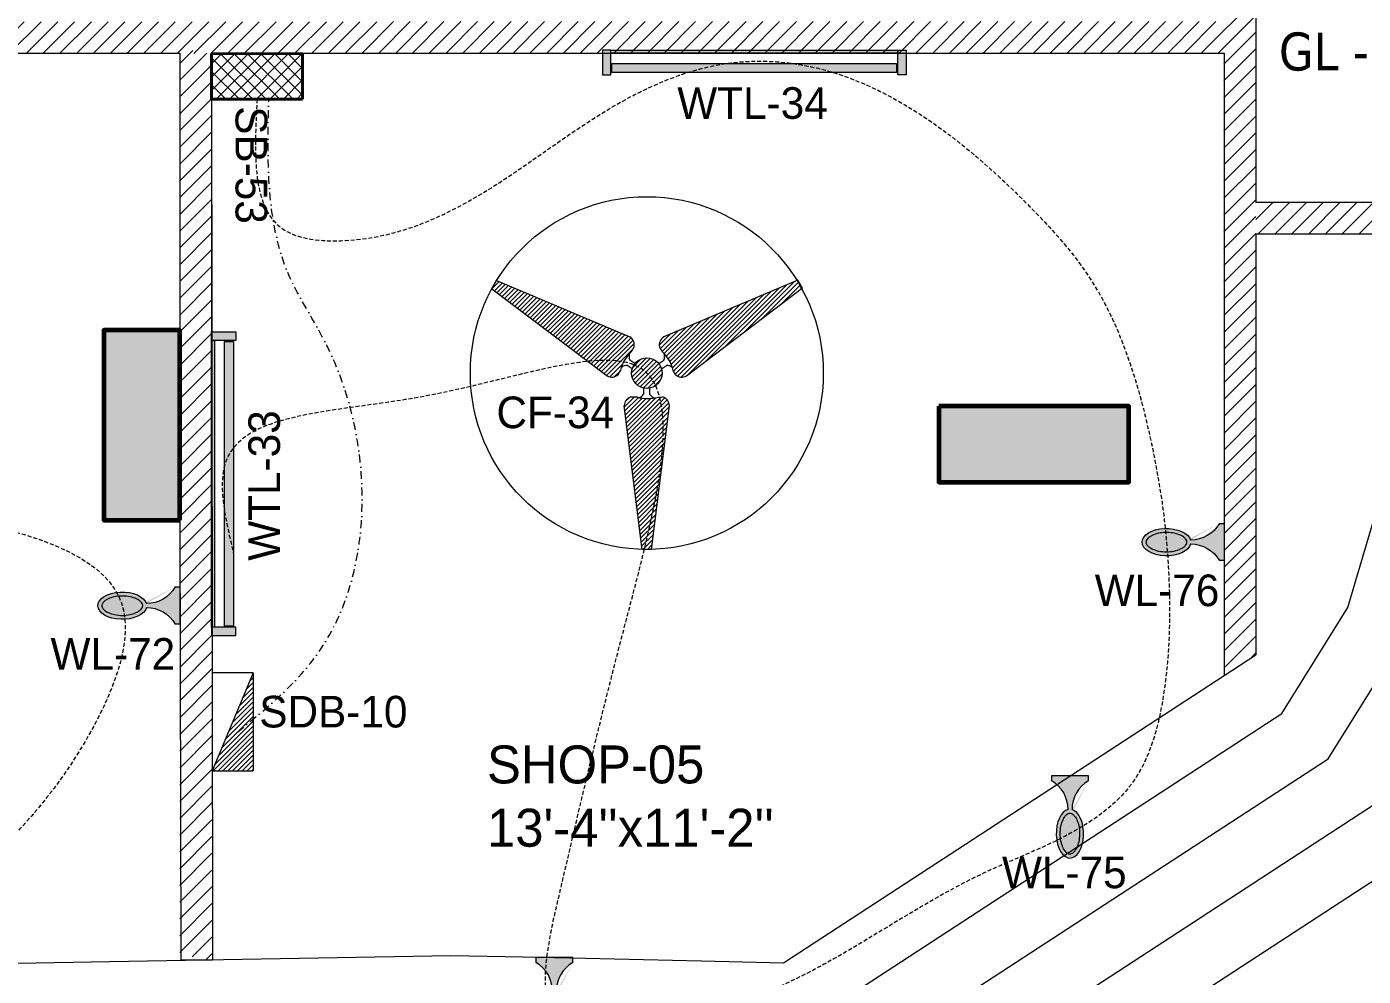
# Model space of a CAD drawing. Header units: inches. Extents: x 109699 to 44449955, y -10987 to 15824140.
# Drawn here: x 193114.4 to 193325.6, y -3999.9 to -3849.8 of the extents above; entities that cross this region are included whole.
import ezdxf

# ---------------------------------------------------------------- set-up
doc = ezdxf.new("R2010")
doc.units = ezdxf.units.IN
doc.header["$LTSCALE"] = 5
doc.header["$MEASUREMENT"] = 0
doc.linetypes.add('DASHDOT', pattern=[1, 0.5, -0.25, 0, -0.25])
doc.linetypes.add('DASHED2', pattern=[0.375, 0.25, -0.125])
doc.layers.get('0').update_dxf_attribs({"color": 123})
for name, color, linetype, lineweight in [('@NORMAL', 7, 'Continuous', 5), ('cloumn', 253, 'Continuous', 60), ('collum', 8, 'Continuous', 70), ('E-CF-Ceiling-Fan', 30, 'Continuous', 13), ('E-Con-Point', 5, 'DASHED2', 13), ('E-SB-Switch-Board', 106, 'Continuous', 18), ('E-Sub-Distrubtion board', 3, 'Continuous', 13), ('E-WL-Wall-Light', 232, 'Continuous', 15), ('E-WTL-Wall-Tube-Light', 6, 'Continuous', 15), ('GL', 7, 'Continuous', 5), ('ha', 252, 'Continuous', 5), ('HATCH2', 253, 'Continuous', 15), ('SB', 1, 'DASHDOT', 20), ('STAIR', 8, 'Continuous', 13), ('WALL-1', 8, 'Continuous', 9)]:
    doc.layers.add(name, color=color, linetype=linetype, lineweight=lineweight)
doc.layers.add('T', color=8, linetype='Continuous')
doc.styles.add('MtXpl_Tahoma', font='tahoma.ttf')
doc.styles.get("Standard").update_dxf_attribs({"font": 'times.ttf'})
doc.styles.add('Swiss_L', font='swisscl.ttf')

# ---------------------------------------------------------------- blocks, each defined once
blk = doc.blocks.new('coloumn-01')
at = {"layer": 'ha'}
h = blk.add_hatch(dxfattribs=at)
h.set_pattern_fill('AR-CONC', color=256, scale=0.5)
h.set_pattern_definition([(49.99999999999999, (0, 0), (3.586300913003767, -0.3137606749129755), [0.375, -4.125]), (355, (0, 0), (-0.693756668065, 3.760960668500059), [0.3, -3.3]), (100.45144446, (0.298858405, -0.02614672), (2.89254423363556, 3.447199954843147), [0.3187009599999999, -3.505710559999999]), (46.18420000000001, (0, 1), (5.336206653357862, -0.8275964039653827), [0.5625, -6.1875]), (96.63563549, (0.444683725, 0.931033465), (4.673309728371142, 4.870593003872752), [0.47805171, -5.258568799999999]), (351.1841639899999, (0, 1), (4.673309725273866, 4.870593001349951), [0.45, -4.950000005]), (21, (0.5, 0.75), (2.984535260592308, -2.013094453326694), [0.375, -4.125]), (326.0000000000001, (0.5, 0.75), (1.216576659607909, 3.625750225234265), [0.3, -3.3]), (71.45144474, (0.74871127, 0.58224213), (4.201111883649856, 1.612655764031769), [0.31870095, -3.50571056]), (37.50000000000001, (0, 0), (0.06079927658645334, 1.664469269156557), [0, -3.26, 0, -3.35, 0, -3.3125]), (7.499999999999999, (0, 0), (1.315347687210743, 1.972058559411801), [0, -1.91, 0, -3.185, 0, -1.2625]), (327.5, (-1.115, 0), (2.669112180862045, -0.1127743586718988), [0, -1.25, 0, -3.9, 0, -5.175]), (317.5, (-1.615, 0), (2.915930846711931, 0.5005249116615886), [0, -1.625, 0, -2.59, 0, -3.675])])
h.paths.add_polyline_path([(32128.44739975178, -2546319.049243456), (32092.44739975178, -2546319.049243456), (32092.44739975178, -2546331.049243456), (32128.44739975178, -2546331.049243456)])
h.paths.add_polyline_path([(32128.44739975189, -2546617.132962178), (32098.44739975189, -2546617.132962178), (32098.44739975189, -2546629.132962178), (32128.44739975189, -2546629.132962178)])
h.paths.add_polyline_path([(31978.51966727065, -2546605.132962178), (31966.51966727065, -2546605.132962178), (31966.51966727065, -2546635.132962178), (31978.51966727065, -2546635.132962178)])
h.paths.add_polyline_path([(31821.20333333506, -2546605.132962178), (31809.20333333506, -2546605.132962178), (31809.20333333506, -2546635.132962178), (31821.20333333506, -2546635.132962178)])
h.paths.add_polyline_path([(31689.20328743063, -2546611.133238418), (31677.20328743063, -2546611.133238418), (31677.20328743063, -2546635.133238418), (31689.20328743063, -2546635.133238418)])
h.paths.add_polyline_path([(31417.20347832461, -2546611.132962178), (31405.20347832461, -2546611.132962178), (31405.20347832461, -2546635.132962178), (31417.20347832461, -2546635.132962178)])
h.paths.add_polyline_path([(31435.20347912709, -2546415.348983645), (31405.20347912709, -2546415.348983645), (31405.20347912709, -2546427.348983645), (31435.20347912709, -2546427.348983645)])
h.paths.add_polyline_path([(31633.74647668525, -2546415.348983645), (31603.74647668525, -2546415.348983645), (31603.74647668525, -2546427.348983645), (31633.74647668525, -2546427.348983645)])
h.paths.add_polyline_path([(31821.20245073218, -2546319.049243455), (31809.20245073218, -2546319.049243455), (31809.20245073218, -2546349.049243455), (31821.20245073218, -2546349.049243455)])
h.paths.add_polyline_path([(31996.51966727068, -2546319.049243455), (31966.51966727068, -2546319.049243455), (31966.51966727068, -2546331.049243455), (31996.51966727068, -2546331.049243455)])
h.paths.add_polyline_path([(31581.74648750067, -2546291.049243452), (31541.74648750067, -2546291.049243452), (31541.74648750067, -2546301.049243452), (31581.74648750067, -2546301.049243452)])
h.paths.add_polyline_path([(31485.74647668505, -2546261.049243452), (31475.74647668505, -2546261.049243452), (31475.74647668505, -2546301.049243452), (31485.74647668505, -2546301.049243452)])
h.paths.add_polyline_path([(31581.74648750064, -2546206.049278549), (31521.74648750064, -2546206.049278549), (31521.74648750064, -2546216.049243455), (31581.74648750064, -2546216.049243455)])
h.paths.add_polyline_path([(31435.20347595899, -2546206.049243455), (31405.20347595899, -2546206.049243455), (31405.20347595899, -2546218.049243455), (31435.20347595899, -2546218.049243455)])
h.paths.add_polyline_path([(31435.20347912709, -2546094.049243455), (31405.20347912709, -2546094.049243455), (31405.20347912709, -2546106.049243455), (31435.20347912709, -2546106.049243455)])
h.paths.add_polyline_path([(31583.74647668522, -2546094.049243455), (31547.74647668522, -2546094.049243455), (31547.74647668522, -2546106.049243455), (31583.74647668522, -2546106.049243455)])
h.paths.add_polyline_path([(31775.41359277777, -2546094.049243455), (31763.41359277777, -2546094.049243455), (31763.41359277777, -2546124.049243455), (31775.41359277777, -2546124.049243455)])
h.paths.add_polyline_path([(32059.80123907101, -2546094.049243455), (32047.80123907101, -2546094.049243455), (32047.80123907101, -2546124.049243455), (32059.80123907101, -2546124.049243455)])
h.paths.add_polyline_path([(32058.06771510976, -2545913.633020405), (32028.06771510976, -2545913.633020405), (32028.06771510976, -2545925.633020405), (32058.06771510976, -2545925.633020405)])
h.paths.add_polyline_path([(32048.06771510973, -2545722.712815279), (32036.06771510973, -2545722.712815279), (32036.06771510973, -2545746.712815279), (32048.06771510973, -2545746.712815279)])
h.paths.add_polyline_path([(31799.41359277774, -2545913.633020405), (31763.41359277774, -2545913.633020405), (31763.41359277774, -2545925.633020405), (31799.41359277774, -2545925.633020405)])
h.paths.add_polyline_path([(31591.53986684192, -2545945.049243456), (31561.31223659915, -2545945.049243456), (31561.31223659915, -2545957.049243456), (31591.53986684192, -2545957.049243456)])
h.paths.add_polyline_path([(31435.20347912709, -2545945.049243456), (31405.20347912709, -2545945.049243456), (31405.20347912709, -2545957.049243456), (31435.20347912709, -2545957.049243456)])
h.paths.add_polyline_path([(31429.2035252499, -2545715.383477275), (31405.2035252499, -2545715.383477275), (31405.2035252499, -2545727.383477275), (31429.2035252499, -2545727.383477275)])
h.paths.add_polyline_path([(31605.53986684192, -2545715.383237123), (31581.53986684192, -2545715.383237123), (31581.53986684192, -2545727.383237123), (31605.53986684192, -2545727.383237123)])
h.paths.add_polyline_path([(31775.41359277774, -2545711.610186095), (31763.41359277774, -2545711.610186095), (31763.41359277774, -2545735.610186095), (31775.41359277774, -2545735.610186095)])
at = {"layer": 'cloumn'}
for points, elevation in [([(31978.51966727065, -2546635.132962178), (31978.51966727065, -2546605.132962178), (31966.51966727065, -2546605.132962178), (31966.51966727065, -2546635.132962178)], -16.88928691962001), ([(32098.44739975189, -2546617.132962178), (32098.44739975189, -2546629.132962178), (32128.44739975189, -2546629.132962178), (32128.44739975189, -2546617.132962178)], -17.08928691961916)]:
    blk.add_lwpolyline(points, close=True, dxfattribs=dict(at, elevation=elevation))
blk = doc.blocks.new('1')
at = {"layer": 'E-CF-Ceiling-Fan', "linetype": 'ByBlock', "ltscale": 0.5}
h = blk.add_hatch(dxfattribs=at)
h.set_pattern_fill('ANSI31', color=256, scale=10)
h.set_pattern_definition([(45, (0, 0), (-0.8838834764831843, 0.8838834764831844), [])])
edge = h.paths.add_edge_path()
edge.add_line((209066.544903523, -13067.11685315647), (209064.6438415694, -13070.41407147769))
edge.add_line((209064.6438415694, -13070.41407147769), (209110.249472843, -13104.88204089217))
edge.add_ellipse((209112.0161950886, -13101.65334947437), major_axis=(2.602475337466696, 2.602475337466696), ratio=0.9999999999999906, start_angle=196.3127629962977, end_angle=268.2872464290007)
edge.add_line((209114.5397230216, -13104.33244681023), (209115.4849750511, -13102.69748638713))
edge.add_ellipse((209130.2442591997, -13106.24386666673), major_axis=(10.7334356491749, 10.7334356491749), ratio=0.9999999999981393, start_angle=88.44228272541869, end_angle=121.48902709430789, ccw=False)
edge.add_line((209119.806567247, -13095.22262044099), (209120.8528262952, -13093.41295266685))
edge.add_ellipse((209117.2719126632, -13092.56276837834), major_axis=(2.602475337466932, 2.602475337466932), ratio=0.9999999999995292, start_angle=301.6440633906456, end_angle=373.6185468234727)
edge.add_line((209119.1884486464, -13089.4206917419), (209066.544903523, -13067.11685315647))
edge = h.paths.add_edge_path()
edge.add_ellipse((209131.089283705, -13116.74145270932), major_axis=(2.633110768784475, 2.633110768784475), ratio=0.9999999999997597, start_angle=316.8297377331859, end_angle=387.8389618723904)
edge.add_line((209132.1880164829, -13113.18345735742), (209130.5488454061, -13113.22495130345))
edge.add_ellipse((209126.3035237661, -13098.2962790596), major_axis=(-10.97469841933177, 10.97469841933177), ratio=0.9999999999999191, start_angle=145.1951729281282, end_angle=150.8743574177565, ccw=False)
edge.add_ellipse((209126.3035237661, -13098.2962790596), major_axis=(-10.97469841933177, 10.97469841933177), ratio=0.9999999999999191, start_angle=122.4336804261327, end_angle=145.1951729281282, ccw=False)
edge.add_ellipse((209126.3035237661, -13098.2962790596), major_axis=(-10.97469841933177, 10.97469841933177), ratio=0.9999999999999191, start_angle=118.5749297277244, end_angle=122.4336804261327, ccw=False)
edge.add_line((209121.9149097344, -13113.18345735741), (209119.5749032555, -13113.18345735741))
edge.add_ellipse((209120.6314155011, -13116.70924926331), major_axis=(2.602635845509655, 2.602635845509654), ratio=0.9999999999987026, start_angle=61.6809744807266, end_angle=133.6503259141647)
edge.add_line((209116.9517537436, -13116.62255417043), (209123.9933819142, -13173.42733947012))
edge.add_line((209123.9933819142, -13173.42733947012), (209127.784032512, -13173.43690240765))
edge.add_line((209127.784032512, -13173.43690240765), (209134.8111659948, -13116.62255417052))
h.paths.add_polyline_path([(209119.8508739552, -13103.74154532349, 1), (209131.9120457831, -13103.74154532349, 1)])
edge = h.paths.add_edge_path()
edge.add_line((209187.3717421067, -13070.20410122277), (209185.4890127634, -13066.97304093389))
edge.add_line((209185.4890127634, -13066.97304093389), (209132.574471092, -13089.4206917419))
edge.add_ellipse((209134.4910070752, -13092.56276837834), major_axis=(-2.602475337469112, 2.602475337469112), ratio=0.9999999999994945, start_angle=-13.61854682341294, end_angle=58.35593660933898)
edge.add_line((209130.9100934432, -13093.41295266685), (209131.9563524914, -13095.22262044099))
edge.add_ellipse((209121.5186605386, -13106.24386666673), major_axis=(10.73343564915542, 10.73343564915542), ratio=0.999999999999095, start_angle=328.5109729056215, end_angle=361.55771727458557, ccw=False)
edge.add_line((209136.2779446873, -13102.69748638713), (209137.2231967167, -13104.33244681019))
edge.add_ellipse((209139.7467246498, -13101.65334947437), major_axis=(-2.602475337469201, 2.602475337469201), ratio=0.9999999999990601, start_angle=91.71275357099776, end_angle=163.2982999863874)
edge.add_line((209141.4914892536, -13104.89395933078), (209187.3717421067, -13070.20410122277))
at = {"layer": 'E-CF-Ceiling-Fan', "ltscale": 10}
for p, q in [((209064.6438415694, -13070.41407147769), (209066.544903523, -13067.11685315647)), ((209064.6438415694, -13070.41407147769), (209110.249472843, -13104.88204089212)), ((209066.544903523, -13067.11685315647), (209119.1884486464, -13089.42069174189)), ((209185.4947354289, -13066.97061323832), (209132.574471092, -13089.42069174189)), ((209187.3717421067, -13070.20410122277), (209141.4914892536, -13104.8939593308)), ((209187.3717421067, -13070.20410122277), (209185.4890127634, -13066.97304093388)), ((209119.8065672471, -13095.2226204409), (209120.8528262952, -13093.41295266684)), ((209131.9563524913, -13095.2226204409), (209130.9100934432, -13093.41295266684)), ((209120.0894197592, -13102.06218894969), (209118.0923406337, -13100.70875594979)), ((209121.1873655701, -13099.95559165538), (209119.1343670181, -13098.56426171081)), ((209130.5755541683, -13099.95559165538), (209132.6285527202, -13098.56426171081)), ((209131.6734999792, -13102.06218894969), (209133.6705791047, -13100.70875594979)), ((209114.5397230216, -13104.33244681025), (209115.484975051, -13102.69748638717)), ((209137.2231967167, -13104.33244681025), (209136.2779446873, -13102.69748638717)), ((209124.6292368371, -13109.64068966342), (209124.6292368371, -13112.08558296959)), ((209126.9897148455, -13109.6694233058), (209126.9897148455, -13112.08558296959)), ((209123.9933819142, -13173.42733947012), (209116.9517537436, -13116.62255417042)), ((209119.5749032554, -13113.18345735741), (209121.9149097344, -13113.18345735741)), ((209127.784032512, -13173.43690240765), (209134.8111659948, -13116.62255417039)), ((209130.5488454059, -13113.22495130345), (209132.1880164829, -13113.18345735741)), ((209127.784032512, -13173.43690240765), (209123.9933819142, -13173.42733947012))]:
    blk.add_line(p, q, dxfattribs=at)
for radius in [69.69809221428028, 6.030585913961706]:
    blk.add_circle((209125.8814598692, -13103.74154532349), radius, dxfattribs=at)
for centre, major_axis, ratio, start_param, end_param in [((209117.2719126632, -13092.56276837834), (2.602475337466931, 2.602475337466931), 0.9999999999995293, 5.264682075261256, 6.520873788586199), ((209134.4910070752, -13092.56276837834), (-2.602475337469112, 2.602475337469112), 0.9999999999994945, -0.2376884814055706, 1.018503231918061), ((209130.2442591997, -13106.24386666673), (10.7334356491749, 10.7334356491749), 0.9999999999981393, 1.543609031538261, 2.120383527840273), ((209122.7572162564, -13097.18760929776), (-2.740456939066795, 2.740456939066795), 0.9999999999999716, 0.4622372466417044, 1.148537865656782), ((209121.5186605386, -13106.24386666673), (10.73343564915542, 10.73343564915542), 0.999999999999095, 5.733598106132978, 6.310372602436297), ((209129.0057034835, -13097.18760929378), (-2.740456939069299, 2.740456939069299), 0.9999999999990347, 3.56385111362636, 4.25015173105463), ((209118.1560665238, -13104.58382336606), (2.740456939070688, 2.740456939070688), 0.9999999999982624, 0.801841786050358, 1.428905426830904), ((209133.6068532084, -13104.58382336598), (-2.740456939075534, 2.740456939075535), 0.999999999998016, -1.428905429243861, -0.8018417876198008), ((209112.0161950886, -13101.65334947437), (2.602475337466696, 2.602475337466696), 0.9999999999999905, 3.426304077972683, 4.682495791295461), ((209139.7467246498, -13101.65334947437), (-2.602475337469201, 2.602475337469201), 0.9999999999990602, 1.600689515884098, 2.85688122920773), ((209121.4571744064, -13109.85887499457), (-2.740456939059593, 2.740456939059593), 0.9999999999952948, 2.745104486731238, 3.314940694839574), ((209130.1617772753, -13109.85887499338), (2.740456939059473, 2.740456939059473), 0.9999999999984862, 2.968244612714574, 3.636223092052213), ((209120.6314155011, -13116.70924926331), (2.602635845509655, 2.602635845509654), 0.9999999999987026, 1.076536090527279, 2.332638233565674), ((209126.3035237661, -13098.2962790596), (-10.97469841933177, 10.97469841933177), 0.999999999999919, 2.069522934069694, 2.63325429377058), ((209131.089283705, -13116.74145270932), (2.633110768784475, 2.633110768784475), 0.9999999999997595, 5.52972209167421, 6.769066852189965)]:
    blk.add_ellipse(centre, major_axis=major_axis, ratio=ratio, start_param=start_param, end_param=end_param, dxfattribs=at)
blk = doc.blocks.new('A$C63C712C3')
at = {"linetype": 'ByBlock', "ltscale": 0.5}
h = blk.add_hatch(color=256, dxfattribs=at)
h.dxf.hatch_style = 1
h.paths.add_polyline_path([(35.45815903441689, 102.6004051111813), (7.051254215184599e-05, 102.6004051111813), (7.051254215184599e-05, -1.4210854715202e-14), (35.45815903441689, 0)])
h.paths.add_polyline_path([(1235.458159034402, 102.6004051111813), (35.45815903441689, 102.6004051111813), (35.45815903441689, 90.19858873463818), (1235.458159034402, 90.19858873463818)])
h.paths.add_polyline_path([(1270.916247556277, 102.6004051111813), (1235.458159034402, 102.6004051111813), (1235.458159034402, -1.4210854715202e-14), (1270.916247556277, 0)])
h = blk.add_hatch(color=256, dxfattribs=at)
h.dxf.hatch_style = 1
h.set_gradient(color1=(255, 255, 0), rotation=269, name='CYLINDER')
h.paths.add_polyline_path([(1230.609335631336, 47.55507706388016), (39.80634735536296, 47.55507706388016), (39.80634735536296, 10.14120857274975), (1230.609335631336, 10.14120857274975)])
at = {"ltscale": 2}
for p, q in [((39.80314903250837, 42.02165198561852), (33.8373914979602, 42.02165198561852)), ((39.80314903250837, 15.93327464433969), (33.8373914979602, 15.93327464433969)), ((1230.612533954176, 42.02165198561852), (1236.578291488724, 42.02165198561852)), ((1230.612533954176, 15.93327464433969), (1236.578291488724, 15.93327464433969))]:
    blk.add_line(p, q, dxfattribs=at)
for points in [[(35.45815903441689, 102.6004051111813), (7.051254215184599e-05, 102.6004051111813), (7.051254215184599e-05, 0), (35.45815903441689, 0)], [(35.45815903441689, 102.6004051111813), (1235.458159034402, 102.6004051111813), (1235.458159034402, 90.19858873463818), (35.45815903441689, 90.19858873463818)], [(1235.458159034402, 102.6004051111813), (1270.916247556277, 102.6004051111813), (1270.916247556277, 0), (1235.458159034402, 0)], [(39.80634735536296, 47.55507706388016), (1230.609335631336, 47.55507706388016), (1230.609335631336, 10.14120857274975), (39.80634735536296, 10.14120857274975)]]:
    blk.add_lwpolyline(points, close=True, dxfattribs=at)
blk = doc.blocks.new('A$C4DCB0E22')
h = blk.add_hatch()
h.set_pattern_fill('ANSI37', color=256, scale=15, angle=90.05046403147966, style=0)
h.set_pattern_definition([(135.0504640314797, (0, 0), (-1.324656962164393, -1.326992438783809), []), (225.0504640314796, (0, 0), (1.326992438783809, -1.324656962164393), [])])
h.paths.add_polyline_path([(0.0158499618895469, -4.176303718850249e-06), (-3.779117417224143e-06, 17.9999888419976), (8.999992730033242, 18.00791571250107), (9.015846471040199, 0.007922694199763214)])
at = {"lineweight": 40}
for p, q in [((-3.779117417224143e-06, 17.9999888419976), (8.999992730033242, 18.00791571250107)), ((0.0158499618895469, -4.176303718850249e-06), (-3.779117417224143e-06, 17.9999888419976)), ((9.015846471040199, 0.007922694199763214), (8.999992730033242, 18.00791571250107)), ((0.0158499618895469, -4.176303718850249e-06), (9.015846471040199, 0.007922694199763214))]:
    blk.add_line(p, q, dxfattribs=at)
blk = doc.blocks.new('E-W-LIGHT')
at = {"linetype": 'ByBlock', "ltscale": 0.5}
h = blk.add_hatch(color=256, dxfattribs=at)
h.dxf.hatch_style = 1
h.set_gradient(color1=(255, 255, 255), color2=(255, 255, 0), name='CYLINDER')
edge = h.paths.add_edge_path()
edge.add_spline(control_points=[(-96.71110423948552, 1.235367220396483), (-96.8976251288622, 1.235367220396483), (-97.08530367817384, 1.204590695443009), (-97.49532330615068, 1.060408411101338), (-97.71769888777162, 0.9452617532663472), (-98.18859363857634, 0.6007580769133996), (-98.4360601757027, 0.3712016227401077), (-98.9274233233457, -0.2076466389563343), (-99.17095937526851, -0.5565722783421756), (-99.79256403547286, -1.649000525487912), (-100.1403411294208, -2.496475964584042), (-100.6655547252501, -4.389078901701514), (-100.8435119435345, -5.433326140728264), (-100.996858843053, -7.577941591604359), (-100.9723680002039, -8.677864733885961), (-100.7253955626443, -10.7881619923927), (-100.5027117058065, -11.79805679996582), (-99.90205506231798, -13.59089832466863), (-99.52349327352754, -14.37265162368595), (-98.79708591162027, -15.46144462183512), (-98.46289770719719, -15.83531695936959), (-97.82402795464219, -16.37320808014224), (-97.52292902289115, -16.53708124557815), (-97.0332651008719, -16.69867335386745), (-96.83300356165012, -16.72444707740215), (-96.42760539585558, -16.70413243760904), (-96.21918910161975, -16.65733367471884), (-95.75858057275782, -16.45705756399432), (-95.50712660475898, -16.30138572900886), (-94.98330090317799, -15.85001415615693), (-94.71221849052682, -15.55449414506236), (-94.18744122004225, -14.82684639582039), (-93.93399672563008, -14.39521060388152), (-93.32240182252819, -13.09860869282319), (-93.0057716383552, -12.13470487732181), (-92.57508722519842, -10.03980369670334), (-92.46055768618565, -8.90959698224412), (-92.45565766659526, -6.646794607945969), (-92.56528275998282, -5.514732191470296), (-92.98715107886524, -3.412587944823316), (-93.29985699109132, -2.443281268231641), (-93.99092435031811, -0.9549615958549695), (-94.34810290115182, -0.3877643056552464), (-95.07582621573985, 0.4836147841888085), (-95.44374809115733, 0.7854262440646148), (-96.01798165069457, 1.105607693885873), (-96.24029005175481, 1.180327462172805), (-96.53763867025813, 1.228459302029147), (-96.62438560181026, 1.235367220396483), (-96.71110423948552, 1.235367220396483)], knot_values=[0, 0, 0, 0, 0.194197829587449, 0.194197829587449, 0.388395659174898, 0.388395659174898, 0.582593488762347, 0.582593488762347, 0.776791318349796, 0.776791318349796, 1.110216687407361, 1.110216687407361, 1.443642056464925, 1.443642056464925, 1.77706742552249, 1.77706742552249, 2.110492794580054, 2.110492794580054, 2.443918163637619, 2.443918163637619, 2.701496175378678, 2.701496175378678, 2.959074187119738, 2.959074187119738, 3.169612053741, 3.169612053741, 3.380149920362263, 3.380149920362263, 3.590687786983526, 3.590687786983526, 3.801225653604789, 3.801225653604789, 4.011763520226051, 4.011763520226051, 4.360140390670959, 4.360140390670959, 4.708517261115867, 4.708517261115867, 5.056894131560775, 5.056894131560775, 5.405271002005684, 5.405271002005684, 5.69307956715584, 5.69307956715584, 5.980888132305996, 5.980888132305996, 6.192897451070847, 6.192897451070847, 6.283185307179586, 6.283185307179586, 6.283185307179586, 6.283185307179586], degree=3, periodic=0)
at = {"layer": 'E-WL-Wall-Light', "linetype": 'ByBlock', "ltscale": 0.5}
h = blk.add_hatch(color=256, dxfattribs=at)
h.dxf.hatch_style = 1
edge = h.paths.add_edge_path()
edge.add_ellipse((-96.71110423948552, -7.740473765769313), major_axis=(0, 10.71660606041263), ratio=0.559300439547623, start_angle=187.7376784571124, end_angle=531.0374031504149)
edge.add_arc((-112.001170541625, -18.46997501720373), 14.35701343791298, -60.53601194170483, 0.5736542653427819, ccw=False)
edge.add_line((-104.9392941575301, -30.97012448799713), (-104.939294157532, -33.06572841662167))
edge.add_line((-104.939294157532, -33.06572841662167), (-88.60969415754215, -33.06572841666017))
edge.add_line((-88.60969415754215, -33.06572841666017), (-88.60969415754002, -30.97012448799946))
edge.add_arc((-81.54781777344922, -18.46997501720374), 14.35701343791298, 179.559619270027, 240.5360119417236, ccw=False)
edge = h.paths.add_edge_path(flags=16)
edge.add_spline(control_points=[(-96.71110423948552, 1.235367220396483), (-96.8976251288622, 1.235367220396483), (-97.08530367817384, 1.204590695443009), (-97.49532330615068, 1.060408411101338), (-97.71769888777162, 0.9452617532663472), (-98.18859363857634, 0.6007580769133996), (-98.4360601757027, 0.3712016227401077), (-98.9274233233457, -0.2076466389563343), (-99.17095937526851, -0.5565722783421756), (-99.79256403547286, -1.649000525487912), (-100.1403411294208, -2.496475964584042), (-100.6655547252501, -4.389078901701514), (-100.8435119435345, -5.433326140728264), (-100.996858843053, -7.577941591604359), (-100.9723680002039, -8.677864733885961), (-100.7253955626443, -10.7881619923927), (-100.5027117058065, -11.79805679996582), (-99.90205506231798, -13.59089832466863), (-99.52349327352754, -14.37265162368595), (-98.79708591162027, -15.46144462183512), (-98.46289770719719, -15.83531695936959), (-97.82402795464219, -16.37320808014224), (-97.52292902289115, -16.53708124557815), (-97.0332651008719, -16.69867335386745), (-96.83300356165012, -16.72444707740215), (-96.42760539585558, -16.70413243760904), (-96.21918910161975, -16.65733367471884), (-95.75858057275782, -16.45705756399432), (-95.50712660475898, -16.30138572900886), (-94.98330090317799, -15.85001415615693), (-94.71221849052682, -15.55449414506236), (-94.18744122004225, -14.82684639582039), (-93.93399672563008, -14.39521060388152), (-93.32240182252819, -13.09860869282319), (-93.0057716383552, -12.13470487732181), (-92.57508722519842, -10.03980369670334), (-92.46055768618565, -8.90959698224412), (-92.45565766659526, -6.646794607945969), (-92.56528275998282, -5.514732191470296), (-92.98715107886524, -3.412587944823316), (-93.29985699109132, -2.443281268231641), (-93.99092435031811, -0.9549615958549695), (-94.34810290115182, -0.3877643056552464), (-95.07582621573985, 0.4836147841888085), (-95.44374809115733, 0.7854262440646148), (-96.01798165069457, 1.105607693885873), (-96.24029005175481, 1.180327462172805), (-96.53763867025813, 1.228459302029147), (-96.62438560181026, 1.235367220396483), (-96.71110423948552, 1.235367220396483)], knot_values=[0, 0, 0, 0, 0.194197829587449, 0.194197829587449, 0.388395659174898, 0.388395659174898, 0.582593488762347, 0.582593488762347, 0.776791318349796, 0.776791318349796, 1.110216687407361, 1.110216687407361, 1.443642056464925, 1.443642056464925, 1.77706742552249, 1.77706742552249, 2.110492794580054, 2.110492794580054, 2.443918163637619, 2.443918163637619, 2.701496175378678, 2.701496175378678, 2.959074187119738, 2.959074187119738, 3.169612053741, 3.169612053741, 3.380149920362263, 3.380149920362263, 3.590687786983526, 3.590687786983526, 3.801225653604789, 3.801225653604789, 4.011763520226051, 4.011763520226051, 4.360140390670959, 4.360140390670959, 4.708517261115867, 4.708517261115867, 5.056894131560775, 5.056894131560775, 5.405271002005684, 5.405271002005684, 5.69307956715584, 5.69307956715584, 5.980888132305996, 5.980888132305996, 6.192897451070847, 6.192897451070847, 6.283185307179586, 6.283185307179586, 6.283185307179586, 6.283185307179586], degree=3, periodic=0)
for p, q in [((-104.9392941575301, -30.97012448799713), (-104.939294157532, -33.06572841662167)), ((-104.939294157532, -33.06572841662167), (-88.60969415754215, -33.06572841666017)), ((-88.60969415754215, -33.06572841666017), (-88.60969415754002, -30.97012448803655))]:
    blk.add_line(p, q)
at = {"linetype": 'ByBlock', "ltscale": 0.5}
for centre, start, end in [((-112.001170541625, -18.46997501720374), 299.4639880582952, 0.5736542653427851), ((-81.54781777344922, -18.46997501720374), 179.4263457346572, 240.5360119417045)]:
    blk.add_arc(centre, 14.35701343791298, start, end, dxfattribs=at)
blk.add_ellipse((-96.71110423948552, -7.740473765769313), major_axis=(0, 10.71660606041263), ratio=0.559300439547623, start_param=3.276640619127039, end_param=9.268351136215248, dxfattribs=at)
blk.add_open_spline([(-96.71110423948552, 1.235367220396483), (-96.8976251288622, 1.235367220396483), (-97.08530367817384, 1.204590695443009), (-97.49532330615068, 1.060408411101338), (-97.71769888777162, 0.9452617532663472), (-98.18859363857634, 0.6007580769133996), (-98.4360601757027, 0.3712016227401077), (-98.9274233233457, -0.2076466389563343), (-99.17095937526851, -0.5565722783421756), (-99.79256403547286, -1.649000525487912), (-100.1403411294208, -2.496475964584042), (-100.6655547252501, -4.389078901701514), (-100.8435119435345, -5.433326140728264), (-100.996858843053, -7.577941591604359), (-100.9723680002039, -8.677864733885961), (-100.7253955626443, -10.7881619923927), (-100.5027117058065, -11.79805679996582), (-99.90205506231798, -13.59089832466863), (-99.52349327352754, -14.37265162368595), (-98.79708591162027, -15.46144462183512), (-98.46289770719719, -15.83531695936959), (-97.82402795464219, -16.37320808014224), (-97.52292902289115, -16.53708124557815), (-97.0332651008719, -16.69867335386745), (-96.83300356165012, -16.72444707740215), (-96.42760539585558, -16.70413243760904), (-96.21918910161975, -16.65733367471884), (-95.75858057275782, -16.45705756399432), (-95.50712660475898, -16.30138572900886), (-94.98330090317799, -15.85001415615693), (-94.71221849052682, -15.55449414506236), (-94.18744122004225, -14.82684639582039), (-93.93399672563008, -14.39521060388152), (-93.32240182252819, -13.09860869282319), (-93.0057716383552, -12.13470487732181), (-92.57508722519842, -10.03980369670334), (-92.46055768618565, -8.90959698224412), (-92.45565766659526, -6.646794607945969), (-92.56528275998282, -5.514732191470296), (-92.98715107886524, -3.412587944823316), (-93.29985699109132, -2.443281268231641), (-93.99092435031811, -0.9549615958549695), (-94.34810290115182, -0.3877643056552464), (-95.07582621573985, 0.4836147841888085), (-95.44374809115733, 0.7854262440646148), (-96.01798165069457, 1.105607693885873), (-96.24029005175481, 1.180327462172805), (-96.53763867025813, 1.228459302029147), (-96.62438560181026, 1.235367220396483), (-96.71110423948552, 1.235367220396483)], degree=3, knots=[0, 0, 0, 0, 0.194197829587449, 0.194197829587449, 0.388395659174898, 0.388395659174898, 0.582593488762347, 0.582593488762347, 0.776791318349796, 0.776791318349796, 1.110216687407361, 1.110216687407361, 1.443642056464925, 1.443642056464925, 1.77706742552249, 1.77706742552249, 2.110492794580054, 2.110492794580054, 2.443918163637619, 2.443918163637619, 2.701496175378678, 2.701496175378678, 2.959074187119738, 2.959074187119738, 3.169612053741, 3.169612053741, 3.380149920362263, 3.380149920362263, 3.590687786983526, 3.590687786983526, 3.801225653604789, 3.801225653604789, 4.011763520226051, 4.011763520226051, 4.360140390670959, 4.360140390670959, 4.708517261115867, 4.708517261115867, 5.056894131560775, 5.056894131560775, 5.405271002005684, 5.405271002005684, 5.69307956715584, 5.69307956715584, 5.980888132305996, 5.980888132305996, 6.192897451070847, 6.192897451070847, 6.283185307179586, 6.283185307179586, 6.283185307179586, 6.283185307179586], dxfattribs=at)
blk = doc.blocks.new('*X78')
at = {"color": 0}
for p, q in [((10772.52612508523, 16968.54929523236), (10785.26253456552, 16981.28570471264)), ((10774.2938920382, 16968.54929523236), (10788.301575612, 16982.55697880615)), ((10776.06165899117, 16968.54929523236), (10790.67375511737, 16983.16139135856)), ((10777.82942594413, 16968.54929523236), (10790.67375511737, 16981.39362440559)), ((10765.45505727337, 16968.54929523236), (10773.1063703796, 16976.20060833858)), ((10767.22282422634, 16968.54929523236), (10776.14541142608, 16977.4718824321)), ((10768.9905911793, 16968.54929523236), (10779.18445247256, 16978.74315652561)), ((10770.75835813227, 16968.54929523236), (10782.22349351904, 16980.01443061913)), ((10779.5971928971, 16968.54929523236), (10790.67375511737, 16979.62585745263)), ((10781.36495985007, 16968.54929523236), (10790.67375511737, 16977.85809049966)), ((10783.13272680303, 16968.54929523236), (10790.67375511737, 16976.09032354669)), ((10758.3839894615, 16968.54929523236), (10760.95020619367, 16971.11551196453)), ((10760.15175641447, 16968.54929523236), (10763.98924724015, 16972.38678605804)), ((10761.91952336744, 16968.54929523236), (10767.02828828663, 16973.65806015156)), ((10763.6872903204, 16968.54929523236), (10770.06732933311, 16974.92933424507)), ((10784.900493756, 16968.54929523236), (10790.67375511737, 16974.32255659372)), ((10786.66826070897, 16968.54929523236), (10790.67375511737, 16972.55478964076)), ((10788.43602766193, 16968.54929523236), (10790.67375511737, 16970.78702268779)), ((10754.84845555557, 16968.54929523236), (10754.87212410071, 16968.5729637775)), ((10756.61622250854, 16968.54929523236), (10757.91116514719, 16969.84423787101)), ((10790.2037946149, 16968.54929523236), (10790.67375511737, 16969.01925573483))]:
    blk.add_line(p, q, dxfattribs=at)
blk = doc.blocks.new('SDB')
for p, q in [((-1.818989403545856e-12, -7.500000000003638), (17.92910589847634, 0)), ((-1.818989403545856e-12, -7.500000000003638), (0, 0)), ((0, 0), (17.92910589847634, 0)), ((17.92910589847634, 0), (17.92910589847634, -7.500000000003638)), ((-1.818989403545856e-12, -7.500000000003638), (17.92910589847634, -7.500000000003638))]:
    blk.add_line(p, q)
at = {"xscale": 0.5, "yscale": 0.5, "zscale": 0.5}
blk.add_blockref('*X78', (-5377.407771660207, -8491.774647616183), dxfattribs=at)

msp = doc.modelspace()

# ---------------------------------------------------------------- hatches: boundary and pattern name
at = {"layer": 'HATCH2'}
h = msp.add_hatch(dxfattribs=at)
h.set_pattern_fill('ANSI31', color=256, scale=15, angle=-2.544443745170813e-14)
h.set_pattern_definition([(44.99999999999996, (176659.2532725816, 2531125.984210069), (-1.325825214724776, 1.325825214724777), [])])
edge = h.paths.add_edge_path()
edge.add_arc((193295.7359755714, -3659.244557156975), 48.03029903465922, 16.59411456051332, 98.63049367790725)
edge.add_line((193288.5284742929, -3611.758121718003), (193288.528474293, -3621.903486336769))
edge.add_arc((193295.7359755716, -3659.244557156568), 38.03029903447558, 17.165262452572506, 100.924771754527, ccw=False)
edge.add_line((193332.0723088617, -3648.020719680751), (193359.921221897, -3877.517880821882))
edge.add_line((193359.921221897, -3877.517880821882), (193369.9793488269, -3877.517880821882))
edge.add_line((193369.9793488268, -3877.517880821882), (193365.4325034156, -3835.40874693664))
edge.add_line((193365.4325034156, -3835.40874693664), (193354.2410095395, -3744.135978512282))
edge.add_line((193354.2410095395, -3744.135978512282), (193341.7659046487, -3645.527587575189))
h = msp.add_hatch(dxfattribs=at)
h.set_pattern_fill('ANSI31', color=256, scale=15, angle=-2.544443745170813e-14)
h.set_pattern_definition([(44.99999999999996, (172257.0948714292, 2531116.491818015), (-1.325825214724776, 1.325825214724777), [])])
h.paths.add_polyline_path([(193308.6007418082, -3849.023315070013), (193308.6007418083, -3757.283166814412), (193295.2711070193, -3757.283166814412), (193295.2711070194, -3742.255001886098), (193295.2711070138, -3662.283166814412), (193288.5284742894, -3662.283166814412), (193288.5284742894, -3623.699389865904), (193283.5284742894, -3623.699389865904), (193283.5284742894, -3662.283166814412), (193213.2835252697, -3662.283166814412), (193213.2835252697, -3646.699389865904), (193208.2835252697, -3646.699389865904), (193208.2835252697, -3662.283166813946), (193186.6007418081, -3662.283168780899), (193186.6007418081, -3667.258330186645), (193290.2711070193, -3667.283166814412), (193290.2711070193, -3751.283166814412), (193191.6007418081, -3751.283166814412), (193191.6007418081, -3709.283091781943), (193186.6007418081, -3709.283091781943), (193186.6007418081, -3756.258140341661), (193290.2711070192, -3756.283166814412), (193290.2711070193, -3762.283166814412), (193303.6007418082, -3762.283166813946), (193303.6007418082, -3848.999130055125), (192849.2843663135, -3849.023315070013), (192849.2843663135, -3854.023315070013), (193303.5278508331, -3854.023315070013), (193303.6007418082, -3947.919783895186), (193303.6007418082, -3952.349733711386), (193308.6007418082, -3949.089947867664)])
h = msp.add_hatch(dxfattribs=at)
h.set_pattern_fill('ANSI31', color=256, scale=15, angle=-2.544443745170813e-14)
h.set_pattern_definition([(44.99999999999996, (172551.4471798674, 2531087.997230866), (-1.325825214724776, 1.325825214724777), [])])
h.paths.add_polyline_path([(193143.6808393823, -3854.151514674964), (193138.6007369779, -3853.151397061758), (193138.6007466385, -3996.434534318154), (193143.6808488907, -3997.434652600021)])
h = msp.add_hatch(dxfattribs=at)
h.set_pattern_fill('ANSI31', color=256, scale=15, angle=-2.544443745170813e-14)
h.set_pattern_definition([(44.99999999999996, (140774.1268593164, 2531389.256548782), (-1.325825214724776, 1.325825214724777), [])])
h.paths.add_polyline_path([(193369.9793488268, -3877.517880821882), (193308.6007418082, -3877.517880821882), (193308.6007418082, -3882.517880821882), (193370.5192370876, -3882.517880821882)])

# ---------------------------------------------------------------- linework, layer by layer
at = {"layer": 'E-Con-Point', "ltscale": 0.5}
for points in [[(192549.7532370387, -3853.764756593956, 0.2000000000000737), (192555.1640625, -3799.84765625), (192679.1641427304, -3663.324979414321, 0.02353992480693279), (192824.2421875, -3649.296875), (193221.2236216676, -3659.788532685665, 0.5590410111781372)], [(193150.8091807268, -3861.266862541749, 0.09999999999904238), (193155.1640625, -3881.96484375), (193165.47265625, -3883.546875), (193190.5546875, -3873.47265625), (193208.4208657947, -3861.644801163258, 0.02161485347098731), (193225.02734375, -3855.609691383719, 0.099999999999973), (193235.45703125, -3855.609691383719, 0.099999999999973), (193272.8125, -3878.15625), (193284.3046875, -3892.74609375), (193292.9375, -3919.87890625), (193294.4810113228, -3931.269759385122, 11.13097551019603), (193294.0390625, -3955.23046875), (193288.984375, -3969.46484375, 0.3072378954952661), (193279.2268491987, -3977.345311101748, 0.3072378954952661), (193265.78125, -3983.5), (193240.4140625, -3997.98046875), (193224.56640625, -4004.94921875), (193197.7583274378, -4006.061222414978, 0.3072378954952661), (193198.51953125, -3987.16015625), (193209.3984375, -3942.58203125), (193212.3839717438, -3904.55348985922), (193176.875, -3908.29296875), (193145.679690909, -3919.12109378799, 0.1999999999991431), (193147.0927446026, -3933.121093761488, 0.1999999999991431)], [(193065.48828125, -3857.022739404018, 0.099999999999973), (193054.234375, -3872.44921875), (193031.0390625, -3884.6875, -0.00117827112287264), (193004.5390625, -3883.9453125), (192997.1990002146, -3861.263598425583, 0.1185255425920888), (192989.7765440562, -3896.4753425685, 0.01056785677935324), (192988.3635015845, -3910.16796872775, 0.01056785677935324), (192989.7765537856, -3920.484795236755, 0.01056785677935324), (193004.921875, -3925.15234375), (193026.83984375, -3924.08984375), (193061.2959478463, -3922.380882679838), (193097.8203125, -3926.48046875), (193129.512087792, -3941.317388285283, 0.1999999999991431), (193123.66796875, -3962.73046875), (193092.0859375, -3993.5703125), (193066.77203197, -4007.769294583781, 0.3072378954952661)]]:
    msp.add_spline(points, degree=3, dxfattribs=at)
at = {"layer": 'SB', "ltscale": 0.5}
msp.add_spline([(193147.7146912675, -3961.295317475262, 0.1999999999991431), (193160.609375, -3948.5859375), (193161.8125, -3900.140625), (193155.79296875, -3888.9375), (193152.6566556338, -3861.265235352857, 0.09999999999904237)], degree=3, dxfattribs=at)
at = {"layer": 'STAIR'}
for p, q in [((193233.9539368611, -3997.756467476333, 0.3072378954952661), (193303.6007418082, -3952.349733711386, 0.3072378954952661)), ((193236.822783347, -4007.823640506065, 0.3072378954952661), (193312.7335745502, -3958.333055996618, 0.3072378954952661)), ((193239.691629833, -4017.890813535827, 0.3072378954952661), (193320.0478945176, -3965.501970721691, 0.3072378954952661)), ((193242.5604763188, -4027.957986565589, 0.3072378954952661), (193327.3622144849, -3972.670885446763, 0.3072378954952661)), ((193245.4293228048, -4038.02515959535, 0.3072378954952661), (193334.6765344523, -3979.839800171836, 0.3072378954952661))]:
    msp.add_line(p, q, dxfattribs=at)
at = {"layer": 'STAIR', "elevation": 0.3072378954952661}
for points in [[(193312.7335745502, -3958.333055996618), (193323.1550534239, -3941.624213216177), (193329.3911543048, -3920.405540733414), (193331.3356243752, -3885.048761804404), (193331.0512246766, -3882.517880821882)], [(193320.0478945175, -3965.501970721691), (193332.3636726757, -3945.755982320572), (193339.3123838218, -3922.112614645439), (193341.3664514488, -3884.762996311116), (193341.1141637384, -3882.517880821882)], [(192794.6950962497, -3990.415254543119), (192810.9804299172, -3990.978451768917), (192827.7730936836, -3991.559194039311), (192859.3423540952, -3992.747221750547), (192889.5146664382, -3993.891860243681), (192920.5858834622, -3995.070603038932), (192955.7389114586, -3996.284360305775), (192992.2313459874, -3997.114824504873), (193034.3984180314, -3998.074427341626), (193066.4714239204, -3998.655316776994), (193092.3180638447, -3998.196156053969), (193130.4800634773, -3997.518215270413), (193166.4490234323, -3996.879233426114), (193181.4346412317, -3996.61301672935), (193192.8708128467, -3996.830861559914), (193202.6914959799, -3997.052122299347), (193211.8625778419, -3997.258747473175), (193221.0371264199, -3997.465450752343), (193233.9539368611, -3997.756467476362)]]:
    msp.add_lwpolyline(points, dxfattribs=at)
at = {"layer": 'WALL-1'}
for p, q in [((193308.6007418082, -3824.262928825619, 0.3846634290582891), (193308.6007418083, -3877.517880821882, 0.3846634290582949)), ((192986.2845621949, -3853.999130055125, 0.2185255425921895), (193138.6007487334, -3853.999130055125, 0.2185255425921895)), ((193138.6007418081, -3853.999130055125, 0.09759289792227221), (193138.6007418081, -3863.283166814412, 0.08403344838714943)), ((193143.6007487334, -3853.999130055125, 0.2185255425921895), (193303.6007437184, -3853.999130055125, 0.2185255425921895)), ((193303.6007418082, -3853.999130055125, -6.53733537909234), (193303.6007418082, -3863.283166814412, -4.413871240613211)), ((193303.6007418082, -3853.999130055125, -6.537335379098998), (193303.6007418082, -3952.349733711386, 15.95761862360165)), ((193308.6007418082, -3877.517880821882, 0.2021036709499349), (193369.9793488268, -3877.517880821882, 0.2021036709499349)), ((193308.6007418082, -3882.517880821882, 0.3846634290582954), (193308.6007418083, -3949.089947867664, 0.3846634290583028)), ((193308.6007418082, -3882.517880821882, 0.2021036709499349), (193370.5192370876, -3882.517880821882, 0.2021036709499349)), ((193138.7605807848, -3997.282288372391, 0.3072378954952661), (193143.7605807848, -3997.282289041081, 0.3072378954952661))]:
    msp.add_line(p, q, dxfattribs=at)
for points, elevation in [([(193138.6007492685, -3853.999130055125), (193138.6007418079, -3909.783128514237)], 0.1999999999991431), ([(193143.6007492685, -3853.999130055125), (193143.7605990203, -3997.282288372391)], 0.1999999999991431), ([(193143.6007468232, -3872.283166814412), (193143.6007418079, -3909.783129182926)], 0.1999999999991431), ([(193138.6007394006, -3927.783128514237), (193138.7605990203, -3997.282288372391)], 0.1999999999991431), ([(193303.6007418082, -3952.349733711386), (193308.6007418082, -3949.089947867664)], 0.2872362468484191)]:
    msp.add_lwpolyline(points, dxfattribs=dict(at, elevation=elevation))

# ---------------------------------------------------------------- block references
at = {"layer": '@NORMAL'}
msp.add_blockref('coloumn-01', (161160.0810745389, 2542707.34985359, 17.1892869196193), dxfattribs=at)
at = {"layer": 'collum', "linetype": 'ByBlock', "xscale": 0.4, "yscale": 0.4, "zscale": 0.4}
msp.add_blockref('1', (109562.0313877961, 1336.943128270175), dxfattribs=at)
at = {"layer": 'E-SB-Switch-Board', "xscale": 0.8002315484918654, "yscale": 0.8002315484918654, "zscale": 0.8002315484918654, "rotation": 89.99999999999999}
msp.add_blockref('A$C4DCB0E22', (193158.0112585277, -3861.273202849437, 0.09999999999904238), dxfattribs=at)
at = {"layer": 'E-Sub-Distrubtion board', "xscale": -0.86425007233629, "yscale": 0.86425007233629, "zscale": 0.86425007233629, "rotation": 90}
msp.add_blockref('SDB', (193143.7100017468, -3951.928842026227, 0.1999999999991431), dxfattribs=at)
at = {"layer": 'E-WL-Wall-Light', "yscale": 0.3601041968213394, "zscale": 0.3601041968213394}
for p, xscale, rotation in [((193291.6936342344, -3966.095833900987, 11.13097551019603), -0.3601041968213394, 90), ((193126.7247107036, -3976.143462801148, 0.1999999999991431), -0.3601041968213394, 90), ((193244.4007715065, -3980.132695162461, 0.3072378954952661), 0.3601041968213394, 180), ((193162.9322529219, -4008.848599503417, 0.3072378954952661), 0.3601041968213394, 180)]:
    msp.add_blockref('E-W-LIGHT', p, dxfattribs=dict(at, xscale=xscale, rotation=rotation))
at = {"layer": 'E-WTL-Wall-Tube-Light', "xscale": 0.03776802766688649, "yscale": 0.03776802766688649, "zscale": 0.03776802766688649}
msp.add_blockref('A$C63C712C3', (193205.3662499305, -3857.405752849969, 0.099999999999973), dxfattribs=at)
at = {"layer": 'E-WTL-Wall-Tube-Light', "xscale": 0.0377680276668865, "yscale": 0.0377680276668865, "zscale": 0.0377680276668865, "rotation": 90.00002321813183}
msp.add_blockref('A$C63C712C3', (193147.4757632828, -3946.037654232534, 0.1999999999991431), dxfattribs=at)

# ---------------------------------------------------------------- texts
at = {"layer": 'E-CF-Ceiling-Fan', "color": 1, "insert": (193188.6288506195, -3908.259166730239), "char_height": 5, "width": 24.08470202641911, "attachment_point": 1}
msp.add_mtext('{\\fCentury Gothic|b0|i0|c0|p34;\\C256;CF-34}', dxfattribs=at)
at = {"layer": 'E-SB-Switch-Board', "insert": (193152.4085771439, -3862.37513301411, 0.0841040734950845), "char_height": 5, "width": 24.08470202641911, "attachment_point": 1, "rotation": 270}
msp.add_mtext('{\\fCentury Gothic|b0|i0|c0|p34;SB-53}', dxfattribs=at)
at = {"layer": 'E-Sub-Distrubtion board', "insert": (193174.5672550307, -3955.565546047888, 0.1410971238619041), "char_height": 5, "width": 22.95006753067719, "attachment_point": 3}
msp.add_mtext('{\\fCentury Gothic|b0|i0|c0|p34;SDB-10}', dxfattribs=at)
at = {"layer": 'E-WL-Wall-Light', "char_height": 5, "width": 24.08470202641911, "attachment_point": 1}
for s, insert in [('{\\fCentury Gothic|b0|i0|c0|p34;WL-76}', (193283.1466700721, -3936.388996355152, 11.0898783863333)), ('{\\fCentury Gothic|b0|i0|c0|p34;WL-72}', (193118.1777465413, -3946.436625255313, 0.1589028761364091)), ('{\\fCentury Gothic|b0|i0|c0|p34;WL-75}', (193268.4985884459, -3980.9740580187, 0.3072378954952661))]:
    msp.add_mtext(s, dxfattribs=dict(at, insert=insert))
at = {"layer": 'E-WTL-Wall-Tube-Light', "color": 1, "insert": (193217.1936063043, -3859.365322529397, 0.099999999999973), "char_height": 5, "width": 24.08470202641911, "attachment_point": 1}
msp.add_mtext('{\\fCentury Gothic|b0|i0|c0|p34;\\C256;WTL-34}', dxfattribs=at)
at = {"layer": 'E-WTL-Wall-Tube-Light', "color": 1, "insert": (193149.4353281693, -3934.210297064673, 0.1999999999991431), "char_height": 5, "width": 24.08470202641911, "attachment_point": 1, "rotation": 90.00002321813182}
msp.add_mtext('{\\fCentury Gothic|b0|i0|c0|p34;\\C256;WTL-33}', dxfattribs=at)
at = {"layer": 'GL', "color": 7, "style": 'MtXpl_Tahoma'}
msp.add_text('GL - 23', height=6, rotation=359.9999999999999, dxfattribs=at).set_placement((193312.2476013272, -3856.71892561242, 0.3846634290582911))
at = {"layer": 'T', "ltscale": 70, "insert": (193159.6970538617, -3971.451772369552, 0.2072378954951262), "char_height": 6, "width": 91.29481383218199, "attachment_point": 4, "style": 'Swiss_L'}
msp.add_mtext("\\pi27.43998;{\\fCentury Gothic|b0|i0|c0|p34;SHOP-05\\P13'-4''x11'-2''}", dxfattribs=at)

doc.saveas('drawing.dxf')
